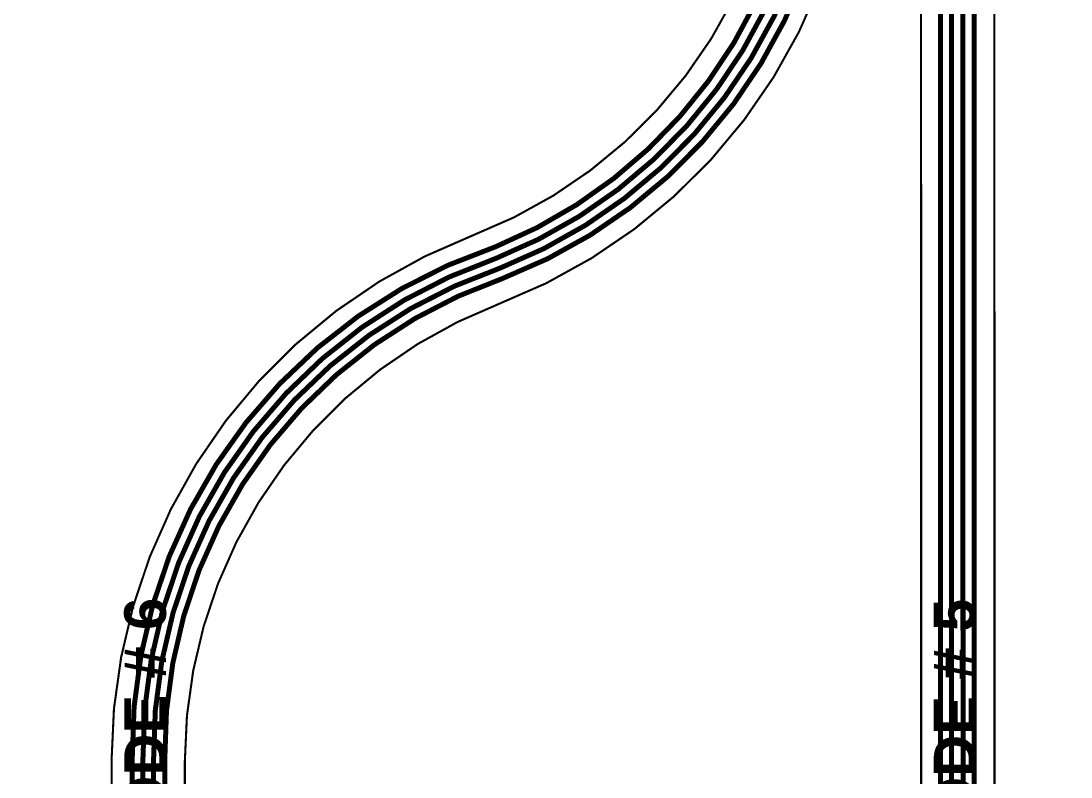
# Model space of a CAD drawing. Header units: inches. Extents: x -17 to 349, y -40 to 215.
# Drawn here: x 39.3 to 103.4, y 50.1 to 96.2 of the extents above; entities that cross this region are included whole.
import ezdxf

# ---------------------------------------------------------------- set-up
doc = ezdxf.new("R2010")
doc.units = ezdxf.units.IN
for name, color, linetype in [('Board Outline', 216, 'Continuous'), ('Bottom Layer', 5, 'Continuous'), ('Top Overlay', 2, 'Continuous')]:
    doc.layers.add(name, color=color, linetype=linetype)
doc.styles.add('Arial_Bold', font='', dxfattribs={"height": 0.2})
doc.styles.get('Arial_Bold').set_extended_font_data('Arial', bold=True)

msp = doc.modelspace()

# ---------------------------------------------------------------- linework, layer by layer
at = {"layer": 'Board Outline'}
for points in [[(2.47, 60.422, 0.127, 0.127, -0.41422), (71.991, 129.942, 0.127, 0.127, 0)], [(6.94, 60.422, 0.127, 0.127, -0.41422), (71.991, 125.472, 0.127, 0.127, 0)], [(16.922, 55.717, 0.127, 0.127, -0.414209), (82.689, 121.485, 0.127, 0.127, 0)], [(21.392, 55.717, 0.127, 0.127, -0.398878), (79.465, 116.93, 0.127, 0.127, 0)], [(94.214, 114.575, 0.127, 0.127, 0), (94.221, 32.792, 0.127, 0.127, 0)], [(98.684, 114.228, 0.127, 0.127, 0), (98.692, 32.792, 0.127, 0.127, 0)], [(85.897, 110.712, 0.127, 0.127, -0.30992), (66.876, 83.135, 0.127, 0.127, 0)], [(90.367, 110.755, 0.127, 0.127, -0.310368), (68.476, 78.961, 0.127, 0.127, 0)], [(125.03, 78.743, 0.127, 0.127, -0.307813), (102.94, 110.599, 0.127, 0.127, 0)], [(44.857, 51.116, 0.127, 0.127, -0.310655), (66.876, 83.135, 0.127, 0.127, 0)], [(66.876, 83.135, 0.127, 0.127, 0), (66.876, 83.135, 0.127, 0.127, 0)], [(49.327, 51.116, 0.127, 0.127, -0.310654), (68.476, 78.961, 0.127, 0.127, 0)], [(44.857, 32.792, 0.127, 0.127, 0), (44.857, 51.116, 0.127, 0.127, 0)], [(49.327, 32.792, 0.127, 0.127, 0), (49.327, 51.116, 0.127, 0.127, 0)]]:
    msp.add_lwpolyline(points, format="xyseb", dxfattribs=at)
for points in [[(66.845, 83.135, 0.0635, 0.0635, 1), (66.908, 83.135, 0.0635, 0.0635, 1)], [(66.845, 83.135, 0.0635, 0.0635, 1), (66.908, 83.135, 0.0635, 0.0635, 1)], [(66.845, 83.135, 0.0635, 0.0635, 1), (66.908, 83.135, 0.0635, 0.0635, 1)], [(66.845, 83.135, 0.0635, 0.0635, 1), (66.908, 83.135, 0.0635, 0.0635, 1)], [(68.444, 78.961, 0.0635, 0.0635, 1), (68.508, 78.961, 0.0635, 0.0635, 1)], [(68.444, 78.961, 0.0635, 0.0635, 1), (68.508, 78.961, 0.0635, 0.0635, 1)], [(44.825, 51.116, 0.0635, 0.0635, 1), (44.889, 51.116, 0.0635, 0.0635, 1)], [(44.825, 51.116, 0.0635, 0.0635, 1), (44.889, 51.116, 0.0635, 0.0635, 1)], [(49.295, 51.116, 0.0635, 0.0635, 1), (49.359, 51.116, 0.0635, 0.0635, 1)], [(49.295, 51.116, 0.0635, 0.0635, 1), (49.359, 51.116, 0.0635, 0.0635, 1)]]:
    msp.add_lwpolyline(points, format="xyseb", close=True, dxfattribs=at)
at = {"layer": 'Bottom Layer'}
for points in [[(3.734, 60.422, 0.305, 0.305, -0.414214), (71.987, 128.599, 0.305, 0.305, 0)], [(4.377, 60.425, 0.305, 0.305, -0.414214), (71.987, 127.938, 0.305, 0.305, 0)], [(5.027, 60.425, 0.305, 0.305, -0.414214), (71.987, 127.278, 0.305, 0.305, 0)], [(5.697, 60.445, 0.305, 0.305, -0.414214), (71.987, 126.617, 0.305, 0.305, 0)], [(18.179, 55.726, 0.305, 0.305, -0.414214), (82.528, 120.267, 0.305, 0.305, 0)], [(18.829, 55.726, 0.305, 0.305, -0.414214), (82.528, 119.607, 0.305, 0.305, 0)], [(19.479, 55.737, 0.305, 0.305, -0.414214), (82.553, 118.947, 0.305, 0.305, 0)], [(20.165, 55.762, 0.305, 0.305, -0.414214), (82.528, 118.286, 0.305, 0.305, 0)], [(95.396, 117.301, 0.305, 0.305, 0), (95.396, 34.928, 0.305, 0.305, 0)], [(96.064, 117.301, 0.305, 0.305, 0), (96.064, 29.901, 0.305, 0.305, 0)], [(96.764, 115.857, 0.305, 0.305, 0), (96.772, 34.418, 0.305, 0.305, 0)], [(97.44, 115.857, 0.305, 0.305, 0), (97.448, 33.954, 0.305, 0.305, 0)], [(87.792, 110.783, 0.305, 0.305, -0.312181), (68.289, 81.736, 0.305, 0.305, 0)], [(87.114, 110.746, 0.305, 0.305, -0.307789), (68.295, 82.454, 0.305, 0.305, 0)], [(89.11, 110.616, 0.305, 0.305, -0.314325), (68.72, 80.521, 0.305, 0.305, 0)], [(88.454, 110.455, 0.305, 0.305, -0.310413), (68.582, 81.159, 0.305, 0.305, 0)], [(46.119, 51.257, 0.305, 0.305, -0.326211), (68.295, 82.454, 0.305, 0.305, 0)], [(46.769, 51.18, 0.305, 0.305, -0.32385), (68.289, 81.736, 0.305, 0.305, 0)], [(47.419, 51.18, 0.305, 0.305, -0.324509), (68.582, 81.159, 0.305, 0.305, 0)], [(48.103, 51.202, 0.305, 0.305, -0.323554), (68.72, 80.521, 0.305, 0.305, 0)], [(46.119, 31.928, 0.305, 0.305, 0), (46.119, 51.257, 0.305, 0.305, 0)], [(46.769, 51.18, 0.305, 0.305, 0), (46.769, 51.18, 0.305, 0.305, 0)], [(46.769, 29.886, 0.305, 0.305, 0), (46.769, 51.18, 0.305, 0.305, 0)], [(47.419, 30.512, 0.305, 0.305, 0), (47.419, 51.18, 0.305, 0.305, 0)], [(48.084, 33.954, 0.305, 0.305, 0), (48.103, 51.202, 0.305, 0.305, 0)], [(48.103, 51.202, 0.305, 0.305, 0), (48.103, 51.202, 0.305, 0.305, 0)]]:
    msp.add_lwpolyline(points, format="xyseb", dxfattribs=at)
for points in [[(68.219, 82.454, 0.152, 0.152, 1), (68.371, 82.454, 0.152, 0.152, 1)], [(68.219, 82.454, 0.152, 0.152, 1), (68.371, 82.454, 0.152, 0.152, 1)], [(68.213, 81.736, 0.152, 0.152, 1), (68.365, 81.736, 0.152, 0.152, 1)], [(68.213, 81.736, 0.152, 0.152, 1), (68.365, 81.736, 0.152, 0.152, 1)], [(68.505, 81.159, 0.152, 0.152, 1), (68.658, 81.159, 0.152, 0.152, 1)], [(68.505, 81.159, 0.152, 0.152, 1), (68.658, 81.159, 0.152, 0.152, 1)], [(68.643, 80.521, 0.152, 0.152, 1), (68.796, 80.521, 0.152, 0.152, 1)], [(68.643, 80.521, 0.152, 0.152, 1), (68.796, 80.521, 0.152, 0.152, 1)], [(46.043, 51.257, 0.152, 0.152, 1), (46.196, 51.257, 0.152, 0.152, 1)], [(46.043, 51.257, 0.152, 0.152, 1), (46.196, 51.257, 0.152, 0.152, 1)], [(46.693, 51.18, 0.152, 0.152, 1), (46.846, 51.18, 0.152, 0.152, 1)], [(46.693, 51.18, 0.152, 0.152, 1), (46.846, 51.18, 0.152, 0.152, 1)], [(46.693, 51.18, 0.152, 0.152, 1), (46.846, 51.18, 0.152, 0.152, 1)], [(46.693, 51.18, 0.152, 0.152, 1), (46.846, 51.18, 0.152, 0.152, 1)], [(47.343, 51.18, 0.152, 0.152, 1), (47.496, 51.18, 0.152, 0.152, 1)], [(47.343, 51.18, 0.152, 0.152, 1), (47.496, 51.18, 0.152, 0.152, 1)], [(48.027, 51.202, 0.152, 0.152, 1), (48.179, 51.202, 0.152, 0.152, 1)], [(48.027, 51.202, 0.152, 0.152, 1), (48.179, 51.202, 0.152, 0.152, 1)], [(48.027, 51.202, 0.152, 0.152, 1), (48.179, 51.202, 0.152, 0.152, 1)], [(48.027, 51.202, 0.152, 0.152, 1), (48.179, 51.202, 0.152, 0.152, 1)]]:
    msp.add_lwpolyline(points, format="xyseb", close=True, dxfattribs=at)

# ---------------------------------------------------------------- texts
at = {"layer": 'Top Overlay', "style": 'Arial_Bold'}
for s, p in [('ELECTRODE # 6', (48.173, 33.25)), ('ELECTRODE # 5', (97.526, 33.18))]:
    msp.add_text(s, height=2.54, rotation=90, dxfattribs=at).set_placement(p)

doc.saveas('drawing.dxf')
